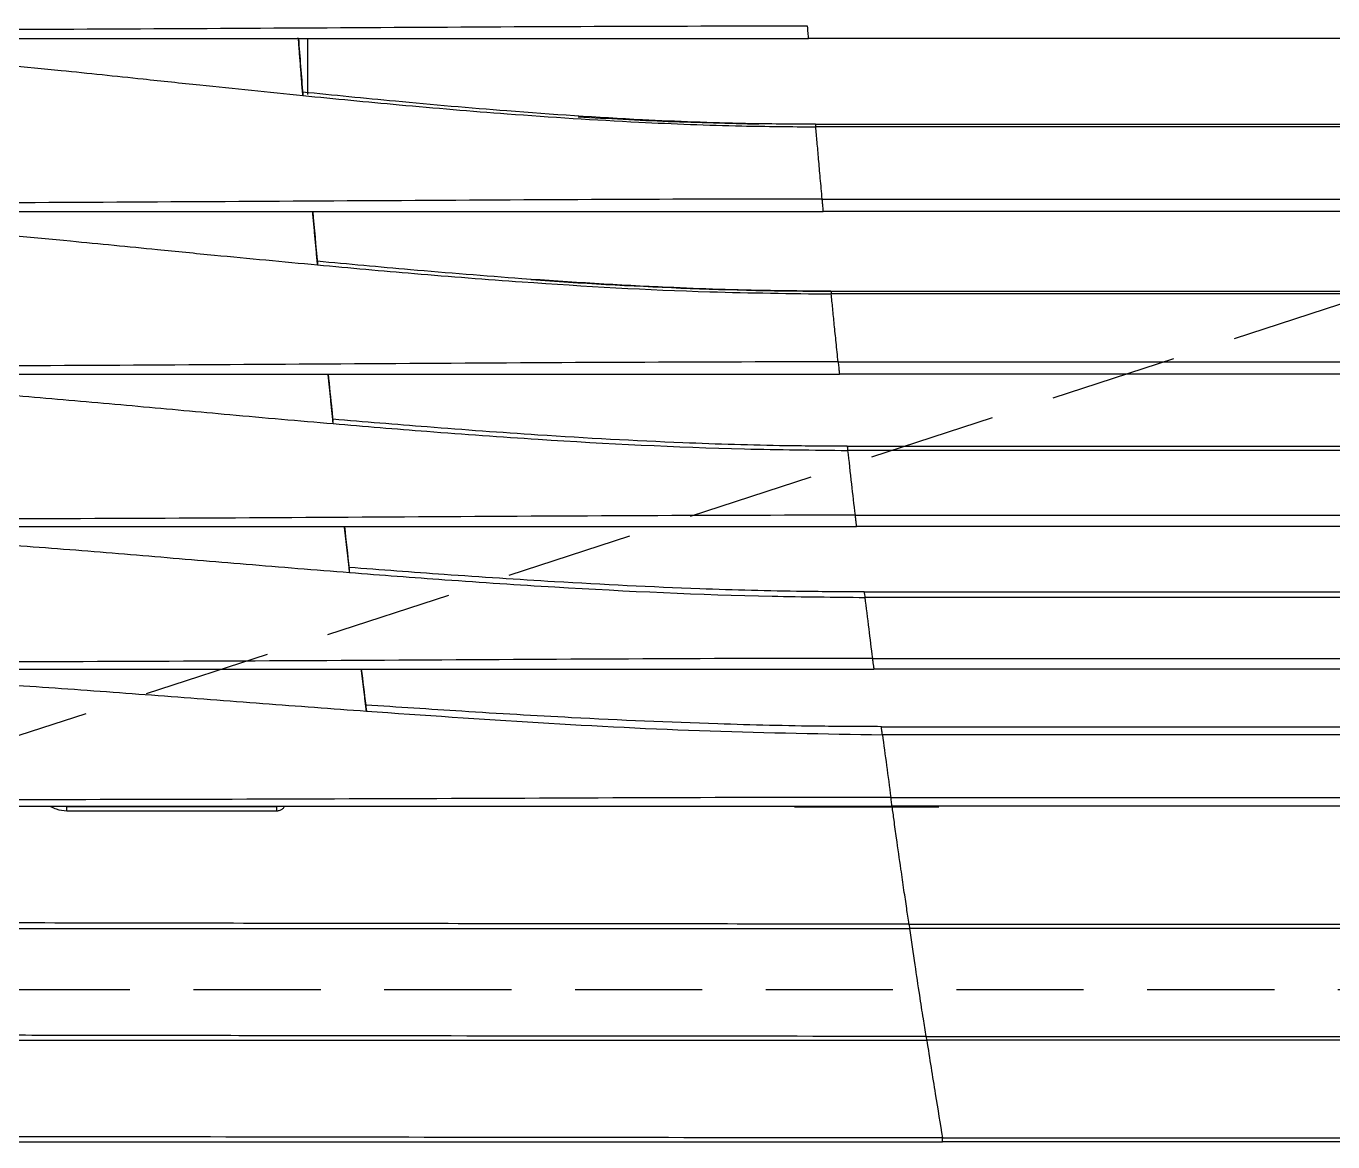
# Model space of a CAD drawing. Header units: inches. Extents: x 15866 to 103813, y -56635 to -28561.
# Drawn here: x 51088.8 to 51217.2, y -41259.5 to -41149.8 of the extents above; entities that cross this region are included whole.
import ezdxf

# ---------------------------------------------------------------- set-up
doc = ezdxf.new("R2010")
doc.units = ezdxf.units.IN
doc.header["$LTSCALE"] = 50
doc.header["$MEASUREMENT"] = 0
doc.linetypes.add('HIDDEN', pattern=[0.375, 0.25, -0.125])
doc.layers.add('도면층8', color=8, linetype='Continuous')

# ---------------------------------------------------------------- blocks, each defined once
blk = doc.blocks.new('*U103')
at = {"color": 1, "linetype": 'HIDDEN'}
blk.add_line((1479.94, 14.99), (39.94, 484.99), dxfattribs=at)
at = {"color": 8}
for p, q in [((194.15, 108.5), (1325.73, 108.5)), ((1374.94, 102.99), (1374.94, 108.5)), ((1325.04, 100.06), (194.84, 100.06)), ((194.86, 99.81), (1325.02, 99.81)), ((1324.39, 92.71), (195.5, 92.71)), ((195.61, 91.5), (1324.28, 91.5)), ((1323.53, 83.65), (196.36, 83.65)), ((196.38, 83.38), (1323.5, 83.38)), ((1322.82, 76.7), (197.06, 76.7)), ((197.19, 75.5), (1322.7, 75.5)), ((1321.93, 68.4), (197.95, 68.4)), ((198, 67.99), (1321.89, 67.99)), ((1321.16, 61.62), (198.72, 61.62)), ((198.85, 60.5), (1321.03, 60.5)), ((1320.27, 54.08), (199.62, 54.08)), ((199.68, 53.54), (1320.2, 53.54)), ((1319.45, 47.55), (200.43, 47.55)), ((200.57, 46.5), (1319.32, 46.5)), ((1318.58, 40.83), (201.3, 40.83)), ((201.41, 40.04), (1318.47, 40.04)), ((1317.64, 33.88), (202.24, 33.88)), ((202.37, 33), (1317.52, 33)), ((1326.19, 32.95), (1312.93, 32.95)), ((1326.69, 32.95), (1326.19, 32.95)), ((1327.1, 32.95), (1326.69, 32.95)), ((1315.86, 21.42), (204.03, 21.42)), ((204.09, 21), (1315.79, 21)), ((1314.17, 10.38), (205.71, 10.38)), ((205.77, 10), (1314.11, 10)), ((1312.57, 0.4), (207.32, 0.4)), ((207.32, 0), (1312.57, 0))]:
    blk.add_line(p, q, dxfattribs=at)
at = {"color": 1, "linetype": 'HIDDEN'}
blk.add_lwpolyline([(1479.94, 484.99), (1479.94, 14.99), (39.94, 14.99), (39.94, 484.99)], close=True, dxfattribs=at)
at = {"color": 8}
for centre, ratio, start_param in [((1377.99, 32.65), 0.022602, 4.431318), ((1398.64, 32.65), 0.032103, 4.44044)]:
    blk.add_ellipse(centre, major_axis=(0, 0.3), ratio=ratio, start_param=start_param, end_param=6.283185, dxfattribs=at)
for points, knots in [([(1325.74, 108.58), (1325.74, 108.63), (1325.75, 108.75), (1325.78, 109.05), (1325.8, 109.4), (1325.82, 109.61), (1325.83, 109.71)], [0, 0, 0, 0, 0.229284, 0.499865, 0.74993, 1, 1, 1, 1]), ([(1325.83, 109.71), (1339.82, 109.71), (1353.81, 109.64), (1381.78, 109.48), (1395.77, 109.4), (1409.74, 109.35)], [0, 0, 0, 0, 0.5, 0.5, 1, 1, 1, 1]), ([(1325.74, 108.58), (1325.74, 108.55), (1325.74, 108.51), (1325.73, 108.5), (1325.73, 108.5)], [0, 0, 0, 0, 0.504346, 1, 1, 1, 1]), ([(1409.74, 106.4), (1406.23, 106.06), (1400.03, 105.46), (1391.98, 104.61), (1384.06, 103.77), (1378.82, 103.23), (1375.45, 102.89)], [0, 0, 0, 0, 0.306857, 0.541766, 0.704737, 1, 1, 1, 1]), ([(1375.45, 102.89), (1372.3, 102.58), (1365.6, 101.93), (1354.6, 101), (1343.36, 100.28), (1333.24, 99.88), (1327.44, 99.83), (1325.02, 99.81)], [0, 0, 0, 0, 0.188051, 0.399296, 0.65597, 0.856213, 1, 1, 1, 1]), ([(1325.04, 100.06), (1327.34, 100.07), (1333.02, 100.11), (1343.14, 100.51), (1354.61, 101.27), (1365.74, 102.25), (1372.43, 102.92), (1375.47, 103.22)], [0, 0, 0, 0, 0.136383, 0.336606, 0.600654, 0.818617, 1, 1, 1, 1]), ([(1324.39, 92.71), (1324.45, 93.4), (1324.58, 94.78), (1324.74, 96.64), (1324.89, 98.35), (1324.98, 99.33), (1325.02, 99.81)], [0, 0, 0, 0, 0.256936, 0.509241, 0.756926, 1, 1, 1, 1]), ([(1324.28, 91.53), (1324.28, 91.57), (1324.29, 91.66), (1324.32, 91.98), (1324.36, 92.37), (1324.38, 92.6), (1324.39, 92.71)], [0, 0, 0, 0, 0.232687, 0.500098, 0.749869, 1, 1, 1, 1]), ([(1324.39, 92.71), (1338.62, 92.71), (1352.85, 92.63), (1381.3, 92.46), (1395.53, 92.38), (1409.74, 92.32)], [0, 0, 0, 0, 0.5, 0.5, 1, 1, 1, 1]), ([(1409.74, 91.5), (1409.71, 91.5), (1405.13, 91.5), (1400.54, 91.5), (1395.99, 91.5)], [0, 0, 0, 0, 0.007482, 1, 1, 1, 1]), ([(1409.74, 89.64), (1405.92, 89.3), (1399.25, 88.7), (1390.72, 87.85), (1382.63, 87.05), (1377.38, 86.56), (1374, 86.24)], [0, 0, 0, 0, 0.3207, 0.559402, 0.716115, 1, 1, 1, 1]), ([(1374, 86.24), (1370.83, 85.95), (1364.13, 85.34), (1351.28, 84.35), (1337.62, 83.55), (1327.48, 83.43), (1323.5, 83.38)], [0, 0, 0, 0, 0.188964, 0.399297, 0.764245, 1, 1, 1, 1]), ([(1323.53, 83.65), (1325.51, 83.66), (1330.88, 83.69), (1341.01, 84.04), (1352.81, 84.76), (1364.28, 85.69), (1370.98, 86.31), (1374.03, 86.59)], [0, 0, 0, 0, 0.1176, 0.317809, 0.600614, 0.818158, 1, 1, 1, 1]), ([(1322.82, 76.7), (1322.89, 77.35), (1323.02, 78.62), (1323.2, 80.36), (1323.36, 81.97), (1323.45, 82.91), (1323.5, 83.38)], [0, 0, 0, 0, 0.257522, 0.510022, 0.757511, 1, 1, 1, 1]), ([(1322.82, 76.7), (1322.81, 76.63), (1322.81, 76.54), (1322.79, 76.36), (1322.78, 76.27), (1322.76, 76.09), (1322.75, 76), (1322.73, 75.84), (1322.73, 75.77), (1322.71, 75.65), (1322.71, 75.6), (1322.7, 75.53), (1322.7, 75.51), (1322.7, 75.5), (1322.7, 75.5), (1322.7, 75.5)], [0, 0, 0, 0, 0.161779, 0.161779, 0.323539, 0.323539, 0.485543, 0.485543, 0.647325, 0.647325, 0.808403, 0.808403, 0.968605, 0.968605, 1, 1, 1, 1]), ([(1322.82, 76.7), (1337.31, 76.7), (1351.8, 76.61), (1380.78, 76.43), (1395.27, 76.34), (1409.74, 76.29)], [0, 0, 0, 0, 0.5, 0.5, 1, 1, 1, 1]), ([(1409.74, 75.5), (1409.21, 75.5), (1397.89, 75.5), (1386.56, 75.5), (1375.76, 75.5)], [0, 0, 0, 0, 0.046692, 1, 1, 1, 1]), ([(1409.74, 73.89), (1406.73, 73.64), (1400.7, 73.16), (1391.66, 72.35), (1382.25, 71.48), (1375.85, 70.92), (1372.46, 70.63)], [0, 0, 0, 0, 0.242425, 0.484831, 0.727208, 1, 1, 1, 1]), ([(1372.59, 71.94), (1372.57, 71.69), (1372.54, 71.43), (1372.51, 71.09), (1372.5, 71.01), (1372.49, 70.92)], [0, 0, 0, 0, 0.751683, 0.751683, 1, 1, 1, 1]), ([(1321.93, 68.4), (1323.93, 68.41), (1329.32, 68.44), (1339.46, 68.75), (1351.22, 69.4), (1362.69, 70.24), (1369.41, 70.8), (1372.5, 71.06)], [0, 0, 0, 0, 0.118576, 0.318747, 0.600562, 0.816171, 1, 1, 1, 1]), ([(1372.46, 70.63), (1372.47, 70.7), (1372.48, 70.77), (1372.49, 70.89), (1372.49, 70.94), (1372.5, 71.02), (1372.5, 71.04), (1372.5, 71.06), (1372.5, 71.06), (1372.5, 71.06)], [0, 0, 0, 0, 0.292408, 0.292408, 0.584321, 0.584321, 0.875326, 0.875326, 1, 1, 1, 1]), ([(1372.46, 70.63), (1369.39, 70.37), (1362.68, 69.81), (1349.21, 68.85), (1335.42, 68.14), (1325.27, 68.03), (1321.89, 67.99)], [0, 0, 0, 0, 0.182416, 0.399176, 0.799872, 1, 1, 1, 1]), ([(1321.89, 67.99), (1321.77, 66.95), (1321.54, 64.92), (1321.29, 62.67), (1321.16, 61.62)], [0, 0, 0, 0, 0.543894, 1, 1, 1, 1]), ([(1321.16, 61.62), (1321.15, 61.49), (1321.12, 61.23), (1321.07, 60.85), (1321.04, 60.56), (1321.03, 60.52), (1321.03, 60.5)], [0, 0, 0, 0, 0.250041, 0.500223, 0.740572, 1, 1, 1, 1]), ([(1321.16, 61.62), (1335.93, 61.62), (1350.7, 61.53), (1380.23, 61.35), (1394.99, 61.28), (1409.74, 61.24)], [0, 0, 0, 0, 0.5, 0.5, 1, 1, 1, 1]), ([(1409.74, 60.5), (1408.69, 60.5), (1395.9, 60.5), (1383.11, 60.5), (1371.36, 60.5)], [0, 0, 0, 0, 0.082118, 1, 1, 1, 1]), ([(1409.74, 59.1), (1406.55, 58.87), (1400.16, 58.41), (1390.59, 57.62), (1380.82, 56.79), (1374.24, 56.26), (1370.85, 55.99)], [0, 0, 0, 0, 0.246108, 0.492163, 0.738161, 1, 1, 1, 1]), ([(1370.85, 55.99), (1367.72, 55.75), (1361, 55.23), (1347.17, 54.32), (1333.4, 53.67), (1323.24, 53.57), (1320.2, 53.54)], [0, 0, 0, 0, 0.185218, 0.399154, 0.820192, 1, 1, 1, 1]), ([(1320.27, 54.08), (1322.27, 54.09), (1327.66, 54.11), (1337.81, 54.39), (1349.56, 54.98), (1361.05, 55.74), (1367.78, 56.25), (1370.9, 56.49)], [0, 0, 0, 0, 0.118512, 0.318665, 0.600501, 0.814856, 1, 1, 1, 1]), ([(1370.85, 55.99), (1370.85, 56.07), (1370.86, 56.14), (1370.88, 56.27), (1370.88, 56.32), (1370.89, 56.41), (1370.9, 56.45), (1370.9, 56.47), (1370.9, 56.48), (1370.9, 56.48), (1370.9, 56.49), (1370.9, 56.49)], [0, 0, 0, 0, 0.27156, 0.27156, 0.542657, 0.542657, 0.808337, 0.808337, 0.89096, 0.89096, 1, 1, 1, 1]), ([(1320.27, 54.08), (1320.26, 54.06), (1320.26, 54.01), (1320.22, 53.71), (1320.2, 53.54)], [0, 0, 0, 0, 0.461975, 1, 1, 1, 1]), ([(1320.2, 53.54), (1320.08, 52.55), (1319.84, 50.6), (1319.58, 48.53), (1319.45, 47.55)], [0, 0, 0, 0, 0.533649, 1, 1, 1, 1]), ([(1319.45, 47.55), (1319.44, 47.42), (1319.41, 47.17), (1319.36, 46.82), (1319.32, 46.56), (1319.32, 46.52), (1319.32, 46.5)], [0, 0, 0, 0, 0.250245, 0.500503, 0.740965, 1, 1, 1, 1]), ([(1319.45, 47.55), (1334.5, 47.55), (1349.56, 47.45), (1379.66, 47.28), (1394.7, 47.22), (1409.74, 47.19)], [0, 0, 0, 0, 0.5, 0.5, 1, 1, 1, 1]), ([(1409.74, 46.5), (1408.15, 46.5), (1403.75, 46.5), (1399.35, 46.5), (1396.54, 46.5)], [0, 0, 0, 0, 0.360849, 1, 1, 1, 1]), ([(1409.74, 45.3), (1406.43, 45.09), (1399.74, 44.65), (1389.62, 43.9), (1379.42, 43.12), (1372.59, 42.61), (1369.19, 42.36)], [0, 0, 0, 0, 0.245079, 0.494613, 0.748597, 1, 1, 1, 1]), ([(1318.58, 40.83), (1320.56, 40.84), (1325.92, 40.86), (1336.07, 41.11), (1347.84, 41.62), (1359.37, 42.3), (1366.12, 42.75), (1369.27, 42.96)], [0, 0, 0, 0, 0.116851, 0.316976, 0.600411, 0.813247, 1, 1, 1, 1]), ([(1369.27, 42.96), (1369.27, 42.96), (1369.27, 42.95), (1369.26, 42.9), (1369.26, 42.86), (1369.24, 42.76), (1369.24, 42.7), (1369.22, 42.57), (1369.21, 42.5), (1369.2, 42.4), (1369.2, 42.38), (1369.19, 42.36)], [0, 0, 0, 0, 0.231752, 0.231752, 0.464199, 0.464199, 0.698225, 0.698225, 0.936242, 0.936242, 1, 1, 1, 1]), ([(1369.19, 42.36), (1363.57, 41.97), (1352.31, 41.19), (1335.41, 40.31), (1324.12, 40.13), (1318.47, 40.04)], [0, 0, 0, 0, 0.333291, 0.666637, 1, 1, 1, 1]), ([(1318.47, 40.04), (1318.5, 40.2), (1318.53, 40.5), (1318.57, 40.78), (1318.58, 40.81), (1318.58, 40.83)], [0, 0, 0, 0, 0.365763, 0.698949, 1, 1, 1, 1]), ([(1317.52, 33), (1317.52, 33.02), (1317.53, 33.05), (1317.57, 33.36), (1317.61, 33.7), (1317.64, 33.88)], [0, 0, 0, 0, 0.261782, 0.59531, 1, 1, 1, 1]), ([(1317.64, 33.88), (1332.99, 33.88), (1348.35, 33.8), (1379.05, 33.69), (1394.4, 33.65), (1409.74, 33.63)], [0, 0, 0, 0, 0.5, 0.5, 1, 1, 1, 1]), ([(1315.86, 21.42), (1315.93, 21.93), (1316.09, 23.02), (1316.36, 24.82), (1316.69, 27.12), (1317.02, 29.43), (1317.31, 31.5), (1317.45, 32.55), (1317.52, 33)], [0, 0, 0, 0, 0.14309, 0.303741, 0.481951, 0.74031, 0.886713, 1, 1, 1, 1]), ([(1378, 32.57), (1377.95, 32.57), (1377.89, 32.57), (1377.74, 32.6), (1377.64, 32.64), (1377.46, 32.74), (1377.38, 32.81), (1377.28, 32.92), (1377.26, 32.96), (1377.24, 32.99)], [0, 0, 0, 0, 0.170559, 0.170559, 0.505418, 0.505418, 0.853274, 0.853274, 1, 1, 1, 1]), ([(1398.65, 32.57), (1398.45, 32.57), (1398.25, 32.57), (1397.25, 32.57), (1396.45, 32.57), (1392.46, 32.57), (1389.26, 32.57), (1383.37, 32.57), (1380.69, 32.57), (1378, 32.57)], [0, 0, 0, 0, 0.029041, 0.029041, 0.145204, 0.145204, 0.60986, 0.60986, 1, 1, 1, 1]), ([(1400.21, 32.96), (1400.05, 32.88), (1399.88, 32.8), (1399.37, 32.63), (1399.01, 32.57), (1398.65, 32.57)], [0, 0, 0, 0, 0.337448, 0.337448, 1, 1, 1, 1]), ([(1314.17, 10.38), (1314.26, 10.95), (1314.47, 12.25), (1314.83, 14.59), (1315.28, 17.56), (1315.61, 19.79), (1315.79, 21)], [0, 0, 0, 0, 0.176314, 0.401773, 0.676347, 1, 1, 1, 1]), ([(1315.86, 21.42), (1315.84, 21.3), (1315.8, 21.07), (1315.8, 21.02), (1315.79, 21)], [0, 0, 0, 0, 0.500538, 1, 1, 1, 1]), ([(1409.74, 21), (1409.03, 21), (1408.32, 21), (1397.21, 21), (1386.8, 21), (1366.22, 21), (1356.05, 21), (1335.85, 21), (1325.82, 21), (1315.79, 21)], [0, 0, 0, 0, 0.022631, 0.022631, 0.354983, 0.354983, 0.679805, 0.679805, 1, 1, 1, 1]), ([(1315.86, 21.42), (1325.87, 21.42), (1335.88, 21.43), (1356.06, 21.45), (1366.23, 21.47), (1386.82, 21.5), (1397.23, 21.52), (1408.34, 21.54), (1409.04, 21.54), (1409.74, 21.54)], [0, 0, 0, 0, 0.319811, 0.319811, 0.644923, 0.644923, 0.97758, 0.97758, 1, 1, 1, 1]), ([(1314.17, 10.38), (1317.88, 10.38), (1321.6, 10.38), (1341.8, 10.39), (1358.3, 10.41), (1383.04, 10.45), (1391.29, 10.46), (1402.93, 10.48), (1406.34, 10.49), (1409.74, 10.49)], [0, 0, 0, 0, 0.116518, 0.116518, 0.634308, 0.634308, 0.893201, 0.893201, 1, 1, 1, 1]), ([(1314.11, 10), (1313.83, 8.19), (1313.29, 4.8), (1312.79, 1.75), (1312.57, 0.4)], [0, 0, 0, 0, 0.523797, 1, 1, 1, 1]), ([(1409.74, 10), (1406.33, 10), (1402.93, 10), (1391.28, 10), (1383.03, 10), (1358.29, 10), (1341.8, 10), (1321.58, 10), (1317.84, 10), (1314.11, 10)], [0, 0, 0, 0, 0.106844, 0.106844, 0.365542, 0.365542, 0.882945, 0.882945, 1, 1, 1, 1]), ([(1312.57, 0.4), (1321.04, 0.4), (1329.52, 0.41), (1354.01, 0.43), (1370.02, 0.46), (1393.93, 0.5), (1401.84, 0.51), (1409.74, 0.51)], [0, 0, 0, 0, 0.261714, 0.261714, 0.756054, 0.756054, 1, 1, 1, 1]), ([(1409.74, 0), (1401.83, 0), (1393.93, 0), (1370.02, 0), (1354.01, 0), (1329.52, 0), (1321.04, 0), (1312.57, 0)], [0, 0, 0, 0, 0.243953, 0.243953, 0.738293, 0.738293, 1, 1, 1, 1])]:
    blk.add_open_spline(points, degree=3, knots=knots, dxfattribs=at)
for points, degree in [([(1375.88, 108.5), (1359.17, 108.5), (1342.45, 108.5), (1325.73, 108.5)], 3), ([(1375.45, 102.89), (1375.88, 108.5)], 1), ([(1375.88, 108.5), (1375.74, 106.67), (1375.6, 104.84), (1375.45, 103)], 3), ([(1375.88, 108.5), (1375.93, 108.5), (1375.97, 108.5), (1376.01, 108.5)], 3), ([(1393.86, 108.5), (1387.91, 108.5), (1381.96, 108.5), (1376.01, 108.5)], 3), ([(1409.74, 108.5), (1404.45, 108.5), (1399.15, 108.5), (1393.86, 108.5)], 3), ([(1375.47, 103.2), (1375.46, 103.13), (1375.45, 102.89)], 2), ([(1375.47, 103.2), (1375.47, 103.22), (1375.47, 103.22), (1375.47, 103.22)], 3), ([(1348.39, 100.81), (1342.48, 100.45), (1336.56, 100.19), (1330.64, 100.09)], 3), ([(1325.02, 99.81), (1325.02, 99.97), (1325.03, 100.06), (1325.04, 100.06)], 3), ([(1324.28, 91.53), (1324.28, 91.52), (1324.28, 91.51), (1324.28, 91.5)], 3), ([(1374.48, 91.5), (1357.75, 91.5), (1341.01, 91.5), (1324.28, 91.5)], 3), ([(1374, 86.24), (1374.48, 91.5)], 1), ([(1374.48, 91.5), (1374.33, 89.8), (1374.17, 88.11), (1374.02, 86.41)], 3), ([(1395.99, 91.5), (1388.82, 91.5), (1381.65, 91.5), (1374.48, 91.5)], 3), ([(1374.03, 86.58), (1374.03, 86.51), (1374, 86.24)], 2), ([(1374.03, 86.58), (1374.03, 86.59), (1374.03, 86.59), (1374.03, 86.59)], 3), ([(1353.02, 84.79), (1343.2, 84.11), (1333.37, 83.65), (1323.53, 83.65)], 3), ([(1323.53, 83.65), (1323.44, 83.65), (1323.35, 83.65), (1323.26, 83.65)], 3), ([(1323.53, 83.66), (1323.52, 83.66), (1323.51, 83.56), (1323.5, 83.38)], 3), ([(1372.96, 75.5), (1356.21, 75.5), (1339.45, 75.5), (1322.7, 75.5)], 3), ([(1372.46, 70.63), (1372.96, 75.5)], 1), ([(1372.96, 75.5), (1372.84, 74.31), (1372.72, 73.13), (1372.59, 71.94)], 3), ([(1375.76, 75.5), (1374.83, 75.5), (1373.9, 75.5), (1372.96, 75.5)], 3), ([(1321.93, 68.4), (1321.92, 68.4), (1321.9, 68.24), (1321.89, 67.99)], 3), ([(1371.36, 60.5), (1354.59, 60.5), (1337.81, 60.5), (1321.03, 60.5)], 3), ([(1370.84, 55.99), (1371.36, 60.5)], 1), ([(1371.36, 60.5), (1371.2, 59.13), (1371.05, 57.76), (1370.89, 56.39)], 3), ([(1369.71, 46.5), (1352.92, 46.5), (1336.12, 46.5), (1319.32, 46.5)], 3), ([(1369.19, 42.36), (1369.71, 46.5)], 1), ([(1369.71, 46.5), (1369.56, 45.31), (1369.41, 44.12), (1369.26, 42.93)], 3), ([(1373.98, 46.5), (1372.56, 46.5), (1371.13, 46.5), (1369.71, 46.5)], 3), ([(1395.33, 46.5), (1388.22, 46.5), (1381.1, 46.5), (1373.98, 46.5)], 3), ([(1396.54, 46.5), (1396.14, 46.5), (1395.73, 46.5), (1395.33, 46.5)], 3), ([(1318.47, 40.04), (1318.21, 38.06), (1317.93, 35.98), (1317.64, 33.88)], 3), ([(1409.74, 33), (1379.01, 33), (1348.26, 33), (1317.52, 33)], 3), ([(1377.99, 32.95), (1384.88, 32.95), (1391.76, 32.95), (1398.64, 32.95)], 3), ([(1314.17, 10.38), (1314.15, 10.15), (1314.13, 10), (1314.11, 10)], 3), ([(1312.57, 0), (1312.57, 0), (1312.57, 0.15), (1312.57, 0.4)], 3)]:
    blk.add_open_spline(points, degree=degree, dxfattribs=at)

msp = doc.modelspace()

# ---------------------------------------------------------------- block references
at = {"layer": '도면층8', "xscale": -1}
msp.add_blockref('*U103', (52491.43, -41259.55), dxfattribs=at)

doc.saveas('drawing.dxf')
